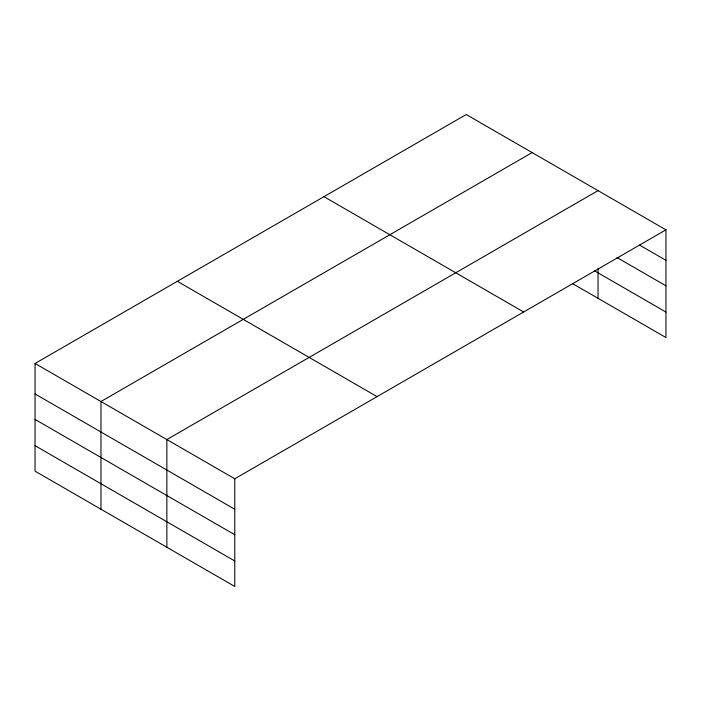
<?xml version="1.0" encoding="UTF-8"?>
<svg xmlns="http://www.w3.org/2000/svg" width="701" height="701" viewBox="0 0 701 701"><rect width="100%" height="100%" fill="white"/><g stroke="black" fill="none" stroke-linecap="round" stroke-linejoin="round"><path stroke-width="1.05" d="M35.05 363.469L234.774 478.774L234.774 586.474L35.05 471.16L35.05 363.469L466.226 114.526L665.95 229.84L665.95 337.531L572.621 283.651M532.138 152.581L100.962 401.515L100.962 509.215M598.041 190.628L166.864 439.571L166.864 547.271M234.774 478.774L665.95 229.84M639.54 245.078L665.95 260.325M616.906 257.486L665.95 285.806M594.282 270.674L665.95 312.059M323.941 196.674L523.665 311.989M177.335 281.311L377.059 396.626M35.05 393.953L234.774 509.259M35.05 419.426L234.774 534.74M35.05 445.678L234.774 560.993M598.041 268.474L598.041 298.328"/></g></svg>
